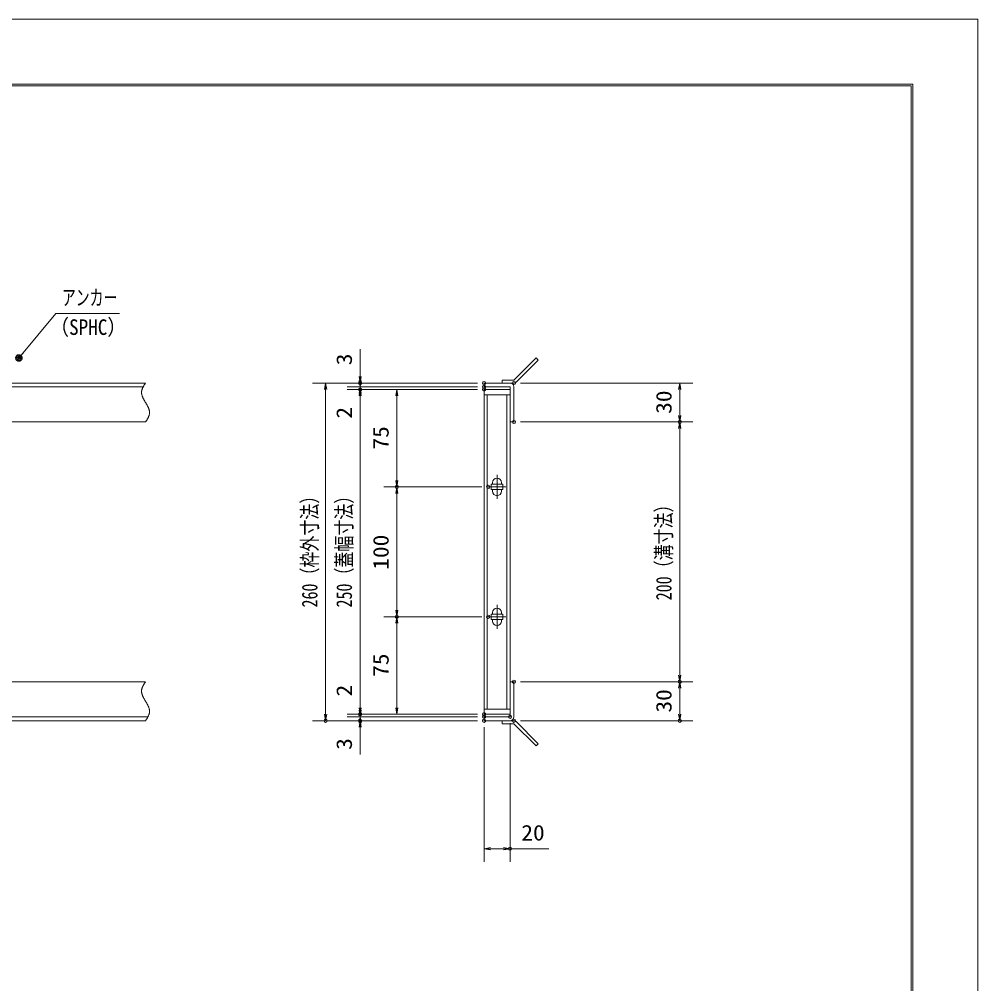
# Model space of a CAD drawing. Units: millimetres, scale not verified. Extents: x -1050 to 1050, y -742 to 742.
# Drawn here: x 312 to 1050, y 0 to 742 of the extents above; entities that cross this region are included whole.
import ezdxf
from ezdxf.enums import TextEntityAlignment as Align

# ---------------------------------------------------------------- set-up
doc = ezdxf.new("R2010")
doc.units = ezdxf.units.MM
doc.header["$LTSCALE"] = 5
doc.header["$PDMODE"] = 32
doc.header["$PDSIZE"] = 2.5
doc.linetypes.add('CHAIN1', pattern=[8, 5, -1, 1, -1])
doc.linetypes.add('DOUBLE_CHAIN1', pattern=[8.8, 5, -1, 0.6, -0.6, 0.6, -1])
for name, color, linetype, lineweight in [('0-0_7-図\u3000枠', 4, 'Continuous', 9), ('0-1_寸法注釈', 2, 'Continuous', 9), ('0-2_0', 2, 'Continuous', 9), ('0-3_DEFPOINTS', 134, 'Continuous', 9), ('0-4_アンカー', 7, 'Continuous', 9), ('0-5_枠', 7, 'Continuous', 9), ('0-6_蓋', 5, 'Continuous', 9), ('0-7_想像線', 134, 'DOUBLE_CHAIN1', 9), ('0-8_中心線', 6, 'CHAIN1', 9)]:
    doc.layers.add(name, color=color, linetype=linetype, lineweight=lineweight)
doc.styles.add('ＭＳ ゴシック', font='')
doc.styles.get('ＭＳ ゴシック').set_extended_font_data('MS Gothic')

# ---------------------------------------------------------------- blocks, each defined once
blk = doc.blocks.new('_OPEN')
at = {"layer": '0-2_0'}
blk.add_line((0, 0), (-5, 0), dxfattribs=at)
blk.add_lwpolyline([(-5, 0.833), (0, 0), (-5, -0.833)], dxfattribs=at)
blk = doc.blocks.new('A$C4F066A7F')
at = {"layer": '0-4_アンカー'}
for p, q in [((0, 96.52), (45.24, 96.52)), ((0, 85.02), (0, 96.52)), ((0, 85.02), (45.24, 85.02)), ((130.26, 0), (45.24, 85.02)), ((138.39, 8.13), (53.37, 93.15)), ((138.39, 8.13), (130.26, 0))]:
    blk.add_line(p, q, dxfattribs=at)
blk.add_arc((45.24, 85.02), 11.5, 45, 90, dxfattribs=at)
blk = doc.blocks.new('A$C6EB770D1')
at = {"layer": '0-4_アンカー'}
for p, q in [((130.257, 96.52), (45.237, 11.5)), ((138.388, 88.388), (53.368, 3.368)), ((138.388, 88.388), (130.257, 96.52)), ((0, 11.5), (45.237, 11.5)), ((0, 11.5), (0, 0)), ((0, 0), (45.237, 0))]:
    blk.add_line(p, q, dxfattribs=at)
blk.add_arc((45.237, 11.5), 11.5, 270, 315, dxfattribs=at)
blk = doc.blocks.new('_Dot')
at = {"layer": '0-2_0'}
for p, q in [((-2.5, 0), (-5, 0)), ((2.445, 0.5), (-2.445, 0.5)), ((1.997, 1.5), (-1.997, 1.5)), ((2.289, -0.995), (-2.289, -0.995)), ((1.499, -1.995), (-1.499, -1.995))]:
    blk.add_line(p, q, dxfattribs=at)
for points in [[(2.5, 0), (2.48, 0.313), (2.421, 0.622), (2.324, 0.92), (2.191, 1.204), (2.023, 1.469), (1.822, 1.711), (1.594, 1.926), (1.34, 2.111), (1.064, 2.262), (0.773, 2.378), (0.468, 2.456), (0.157, 2.495), (-0.157, 2.495), (-0.468, 2.456), (-0.773, 2.378), (-1.064, 2.262), (-1.34, 2.111), (-1.594, 1.926), (-1.822, 1.711), (-2.023, 1.469), (-2.191, 1.204), (-2.324, 0.92), (-2.421, 0.622), (-2.48, 0.313), (-2.5, 0), (0, 0)], [(-2.5, 0), (-2.48, -0.313), (-2.421, -0.622), (-2.324, -0.92), (-2.191, -1.204), (-2.023, -1.469), (-1.822, -1.711), (-1.594, -1.926), (-1.34, -2.111), (-1.064, -2.262), (-0.773, -2.378), (-0.468, -2.456), (-0.157, -2.495), (0.157, -2.495), (0.468, -2.456), (0.773, -2.378), (1.064, -2.262), (1.34, -2.111), (1.594, -1.926), (1.822, -1.711), (2.023, -1.469), (2.191, -1.204), (2.324, -0.92), (2.421, -0.622), (2.48, -0.313), (2.5, 0), (0, 0)]]:
    blk.add_lwpolyline(points, close=True, dxfattribs=at)

msp = doc.modelspace()

# ---------------------------------------------------------------- linework, layer by layer
at = {"layer": '0-0_7-図\u3000枠'}
for p in [(-973.75, 691.25), (998.75, -691.25)]:
    msp.add_line(p, (998.75, 691.25), dxfattribs=at)
msp.add_lwpolyline([(-975, 692.5), (1000, 692.5), (1000, -692.5)], dxfattribs=at)
at = {"layer": '0-1_寸法注釈'}
for p, q in [((574.681, 467.475), (574.681, 488.588)), ((574.681, 464.475), (574.681, 469.475)), ((665.063, 462.475), (538.149, 462.475)), ((665.063, 462.475), (564.681, 462.475)), ((574.681, 459.475), (574.681, 462.475)), ((698.11, 462.475), (830.677, 462.475)), ((548.149, 457.475), (548.149, 207.475)), ((665.063, 459.475), (564.681, 459.475)), ((665.063, 459.475), (564.681, 459.475)), ((665.063, 457.475), (564.681, 457.475)), ((665.063, 457.475), (564.681, 457.475)), ((574.681, 459.475), (574.681, 457.475)), ((574.681, 454.475), (574.681, 449.475)), ((665.063, 457.475), (592.943, 457.475)), ((820.677, 457.475), (820.677, 437.475)), ((574.681, 452.475), (574.681, 212.475)), ((574.681, 452.475), (574.681, 431.362)), ((602.943, 452.475), (602.943, 387.475)), ((698.11, 432.475), (830.677, 432.475)), ((698.11, 432.475), (830.677, 432.475)), ((820.677, 427.475), (820.677, 237.475)), ((668.253, 382.475), (592.943, 382.475)), ((668.253, 382.475), (592.943, 382.475)), ((602.943, 377.475), (602.943, 287.475)), ((668.253, 282.475), (592.943, 282.475)), ((668.253, 282.475), (592.943, 282.475)), ((602.943, 212.475), (602.943, 277.475)), ((574.681, 212.475), (574.681, 233.588)), ((698.063, 232.475), (830.677, 232.475)), ((698.063, 232.475), (830.677, 232.475)), ((820.677, 227.475), (820.677, 207.475)), ((574.681, 210.475), (574.681, 215.475)), ((665.063, 202.475), (538.149, 202.475)), ((665.063, 207.475), (564.681, 207.475)), ((665.063, 207.475), (564.681, 207.475)), ((665.063, 205.475), (564.681, 205.475)), ((665.063, 205.475), (564.681, 205.475)), ((665.063, 202.475), (564.681, 202.475)), ((574.681, 205.475), (574.681, 207.475)), ((574.681, 205.475), (574.681, 202.475)), ((574.681, 200.475), (574.681, 195.475)), ((665.063, 207.475), (592.943, 207.475)), ((690.063, 200.475), (690.063, 93.953)), ((698.11, 202.475), (830.677, 202.475)), ((574.681, 197.475), (574.681, 176.362)), ((670.063, 197.475), (670.063, 93.953)), ((675.063, 103.953), (685.063, 103.953)), ((690.063, 103.953), (719.909, 103.953))]:
    msp.add_line(p, q, dxfattribs=at)
msp.add_lwpolyline([(389.478, 515.968), (340.425, 515.968), (312.702, 482.538)], dxfattribs=at)
at = {"layer": '0-3_DEFPOINTS'}
msp.add_lwpolyline([(-1050, -742.5), (-1050, 742.5), (1050, 742.5), (1050, -742.5)], close=True, dxfattribs=at)
for p in [(574.681, 462.475), (670.063, 462.475), (670.063, 459.475), (693.11, 462.475), (574.681, 457.475), (670.063, 457.475), (670.063, 457.475), (693.11, 432.475), (820.677, 432.475), (602.943, 382.475), (673.253, 382.475), (602.943, 282.475), (602.943, 282.475), (673.253, 282.475), (673.253, 282.475), (693.063, 232.475), (820.677, 232.475), (574.681, 207.475), (670.063, 207.475), (670.063, 207.475), (548.149, 202.475), (574.681, 202.475), (670.063, 205.475), (670.063, 205.475), (670.063, 202.475), (690.063, 205.475), (693.11, 202.475), (820.677, 202.475), (690.063, 103.953)]:
    msp.add_point(p, dxfattribs=at)
at = {"layer": '0-5_枠'}
for p, q in [((-795.45, 462.475), (409.55, 462.475)), ((670.063, 462.475), (690.063, 462.475)), ((670.063, 459.475), (670.063, 462.475)), ((-792.45, 459.475), (407.714, 459.475)), ((690.063, 459.475), (670.063, 459.475)), ((690.063, 432.475), (690.063, 459.475)), ((693.063, 432.475), (693.063, 459.475)), ((204.55, 432.475), (409.55, 432.475)), ((690.063, 432.475), (693.063, 432.475)), ((204.55, 232.475), (409.55, 232.475)), ((690.063, 232.475), (690.063, 205.475)), ((690.063, 232.475), (693.063, 232.475)), ((693.063, 232.475), (693.063, 205.475)), ((-795.45, 202.475), (409.55, 202.475)), ((-792.45, 205.475), (411.386, 205.475)), ((690.063, 205.475), (670.063, 205.475)), ((670.063, 205.475), (670.063, 202.475)), ((670.063, 202.475), (690.063, 202.475))]:
    msp.add_line(p, q, dxfattribs=at)
for centre, start, end in [((690.063, 459.475), 0, 90), ((690.063, 205.475), 270, 0)]:
    msp.add_arc(centre, 3, start, end, dxfattribs=at)
at = {"layer": '0-6_蓋'}
for p, q in [((670.063, 457.475), (670.063, 207.475)), ((670.063, 457.475), (690.063, 457.475)), ((690.063, 453.475), (670.063, 453.475)), ((672.563, 211.475), (672.563, 453.475)), ((687.563, 211.475), (687.563, 453.475)), ((690.063, 457.475), (690.063, 207.475)), ((684.563, 384.475), (675.563, 384.475)), ((675.563, 384.475), (675.563, 380.475)), ((684.563, 380.475), (675.563, 380.475)), ((676.563, 385.725), (676.563, 384.475)), ((676.563, 380.475), (676.563, 379.225)), ((683.563, 385.725), (683.563, 384.475)), ((683.563, 380.475), (683.563, 379.225)), ((684.563, 384.475), (684.563, 380.475)), ((676.563, 285.725), (676.563, 284.475)), ((683.563, 285.725), (683.563, 284.475)), ((684.563, 284.475), (684.563, 280.475)), ((684.563, 280.475), (675.563, 280.475)), ((676.563, 280.475), (676.563, 279.225)), ((683.563, 280.475), (683.563, 279.225)), ((670.063, 211.475), (690.063, 211.475)), ((690.063, 207.475), (670.063, 207.475))]:
    msp.add_line(p, q, dxfattribs=at)
msp.add_lwpolyline([(684.563, 284.475), (675.563, 284.475), (675.563, 280.475)], dxfattribs=at)
for centre, start, end in [((680.063, 385.725), 0, 180), ((680.063, 379.225), 180, 0), ((680.063, 285.725), 0, 180), ((680.063, 279.225), 180, 0)]:
    msp.add_arc(centre, 3.5, start, end, dxfattribs=at)
at = {"layer": '0-6_蓋', "color": 7}
for p in [(670.063, 457.475), (670.063, 207.475)]:
    msp.add_point(p, dxfattribs=at)
at = {"layer": '0-7_想像線'}
for points in [[(409.55, 462.475), (409.359, 462.182), (409.169, 461.888), (408.98, 461.595), (408.792, 461.301), (408.608, 461.007), (408.427, 460.714), (408.249, 460.42), (408.076, 460.126), (407.909, 459.831), (407.747, 459.537), (407.592, 459.242), (407.443, 458.947), (407.303, 458.652), (407.171, 458.357), (407.048, 458.061), (406.935, 457.765), (406.832, 457.468), (406.741, 457.172), (406.661, 456.874), (406.593, 456.577), (406.538, 456.279), (406.497, 455.98), (406.47, 455.681), (406.458, 455.381), (406.46, 455.081), (406.476, 454.781), (406.505, 454.48), (406.547, 454.178), (406.601, 453.876), (406.666, 453.574), (406.743, 453.272), (406.829, 452.969), (406.926, 452.665), (407.032, 452.362), (407.147, 452.058), (407.27, 451.753), (407.401, 451.449), (407.538, 451.144), (407.683, 450.839)], [(407.683, 450.839), (407.833, 450.534), (407.989, 450.229), (408.15, 449.923), (408.316, 449.617), (408.485, 449.312), (408.657, 449.006), (408.833, 448.7), (409.01, 448.394), (409.189, 448.087), (409.369, 447.781), (409.55, 447.475)], [(411.417, 444.111), (411.267, 444.416), (411.111, 444.721), (410.95, 445.027), (410.784, 445.333), (410.615, 445.638), (410.443, 445.944), (410.267, 446.25), (410.09, 446.556), (409.911, 446.863), (409.731, 447.169), (409.55, 447.475)], [(409.55, 432.475), (409.741, 432.768), (409.931, 433.062), (410.12, 433.355), (410.308, 433.649), (410.492, 433.943), (410.673, 434.236), (410.851, 434.53), (411.024, 434.824), (411.191, 435.119), (411.353, 435.413), (411.508, 435.708), (411.657, 436.003), (411.797, 436.298), (411.929, 436.593), (412.052, 436.889), (412.165, 437.185), (412.268, 437.481), (412.359, 437.778), (412.439, 438.076), (412.507, 438.373), (412.562, 438.671), (412.603, 438.97), (412.63, 439.269), (412.642, 439.569), (412.64, 439.869), (412.624, 440.169), (412.595, 440.47), (412.553, 440.772), (412.499, 441.074), (412.434, 441.376), (412.357, 441.678), (412.271, 441.981), (412.174, 442.285), (412.068, 442.588), (411.953, 442.892), (411.83, 443.197), (411.699, 443.501), (411.562, 443.806), (411.417, 444.111)], [(409.55, 232.475), (409.359, 232.182), (409.169, 231.888), (408.98, 231.595), (408.792, 231.301), (408.608, 231.007), (408.427, 230.714), (408.249, 230.42), (408.076, 230.126), (407.909, 229.831), (407.747, 229.537), (407.592, 229.242), (407.443, 228.947), (407.303, 228.652), (407.171, 228.357), (407.048, 228.061), (406.935, 227.765), (406.832, 227.468), (406.741, 227.172), (406.661, 226.874), (406.593, 226.577), (406.538, 226.279), (406.497, 225.98), (406.47, 225.681), (406.458, 225.381), (406.46, 225.081), (406.476, 224.781), (406.505, 224.48), (406.547, 224.178), (406.601, 223.876), (406.666, 223.574), (406.743, 223.272), (406.829, 222.969), (406.926, 222.665), (407.032, 222.362), (407.147, 222.058), (407.27, 221.753), (407.401, 221.449), (407.538, 221.144), (407.683, 220.839)], [(407.683, 220.839), (407.833, 220.534), (407.989, 220.229), (408.15, 219.923), (408.316, 219.617), (408.485, 219.312), (408.657, 219.006), (408.833, 218.7), (409.01, 218.394), (409.189, 218.087), (409.369, 217.781), (409.55, 217.475)], [(411.417, 214.111), (411.267, 214.416), (411.111, 214.721), (410.95, 215.027), (410.784, 215.333), (410.615, 215.638), (410.443, 215.944), (410.267, 216.25), (410.09, 216.556), (409.911, 216.863), (409.731, 217.169), (409.55, 217.475)], [(409.55, 202.475), (409.741, 202.768), (409.931, 203.062), (410.12, 203.355), (410.308, 203.649), (410.492, 203.943), (410.673, 204.236), (410.851, 204.53), (411.024, 204.824), (411.191, 205.119), (411.353, 205.413), (411.508, 205.708), (411.657, 206.003), (411.797, 206.298), (411.929, 206.593), (412.052, 206.889), (412.165, 207.185), (412.268, 207.481), (412.359, 207.778), (412.439, 208.076), (412.507, 208.373), (412.562, 208.671), (412.603, 208.97), (412.63, 209.269), (412.642, 209.569), (412.64, 209.869), (412.624, 210.169), (412.595, 210.47), (412.553, 210.772), (412.499, 211.074), (412.434, 211.376), (412.357, 211.678), (412.271, 211.981), (412.174, 212.285), (412.068, 212.588), (411.953, 212.892), (411.83, 213.197), (411.699, 213.501), (411.562, 213.806), (411.417, 214.111)]]:
    msp.add_lwpolyline(points, dxfattribs=at)
at = {"layer": '0-8_中心線'}
for p, q in [((680.063, 391.775), (680.063, 373.175)), ((686.872, 382.475), (673.253, 382.475)), ((680.063, 291.775), (680.063, 273.175)), ((686.872, 282.475), (673.253, 282.475))]:
    msp.add_line(p, q, dxfattribs=at)

# ---------------------------------------------------------------- block references
at = {"layer": '0-1_寸法注釈'}
for name, p, rotation in [('_Dot', (312.05, 481.779), 229.33113), ('_OPEN', (548.149, 462.475), 90), ('_OPEN', (574.681, 462.475), 270), ('_OPEN', (574.681, 459.475), 270), ('_OPEN', (820.677, 462.475), 90), ('_OPEN', (574.681, 459.475), 90), ('_OPEN', (574.681, 457.475), 90), ('_OPEN', (574.681, 457.475), 90), ('_OPEN', (602.943, 457.475), 90), ('_OPEN', (820.677, 432.475), 270), ('_OPEN', (820.677, 432.475), 90), ('_OPEN', (602.943, 382.475), 270), ('_OPEN', (602.943, 382.475), 90), ('_OPEN', (602.943, 282.475), 270), ('_OPEN', (602.943, 282.475), 90), ('_OPEN', (820.677, 232.475), 270), ('_OPEN', (820.677, 232.475), 90), ('_OPEN', (574.681, 207.475), 270), ('_OPEN', (574.681, 207.475), 270), ('_OPEN', (574.681, 205.475), 270), ('_OPEN', (602.943, 207.475), 270), ('_OPEN', (548.149, 202.475), 270), ('_OPEN', (574.681, 205.475), 90), ('_OPEN', (574.681, 202.475), 90), ('_OPEN', (820.677, 202.475), 270), ('_OPEN', (670.063, 103.953), 180)]:
    msp.add_blockref(name, p, dxfattribs=dict(at, rotation=rotation))
msp.add_blockref('_OPEN', (690.063, 103.953), dxfattribs=at)
at = {"layer": '0-4_アンカー', "xscale": 0.2, "yscale": 0.2}
for name, p in [('A$C6EB770D1', (684.063, 462.475)), ('A$C4F066A7F', (684.063, 183.171))]:
    msp.add_blockref(name, p, dxfattribs=at)

# ---------------------------------------------------------------- texts
at = {"layer": '0-1_寸法注釈', "color": 7, "style": 'ＭＳ ゴシック'}
for s, width, p in [('アンカー', 0.65, (345.202, 518.655)), ('（SPHC）', 0.9, (335.929, 495.865)), ('20', 1.1, (698.753, 106.64))]:
    msp.add_text(s, height=12.02, dxfattribs=dict(at, width=width)).set_placement(p, align=Align.BOTTOM_LEFT)
for s, height, width, p in [('3', 12.02, 1.1, (571.994, 476.165)), ('30', 12.02, 1.1, (817.99, 438.742)), ('2', 12.02, 1.1, (571.994, 435.052)), ('75', 12.02, 1.1, (600.256, 411.242)), ('260（枠外寸法）', 12.02, 0.75, (545.462, 289.682)), ('250（蓋幅寸法）', 12.02, 0.75, (571.994, 289.682)), ('200（溝寸法）', 12.03, 0.75, (817.99, 295.184)), ('100', 12.02, 1.1, (600.256, 318.72)), ('75', 12.02, 1.1, (600.256, 236.242)), ('2', 12.02, 1.1, (571.994, 221.165)), ('30', 12.02, 1.1, (817.99, 208.742)), ('3', 12.02, 1.1, (571.994, 180.052))]:
    msp.add_text(s, height=height, rotation=90, dxfattribs=dict(at, width=width)).set_placement(p, align=Align.BOTTOM_LEFT)

doc.saveas('drawing.dxf')
